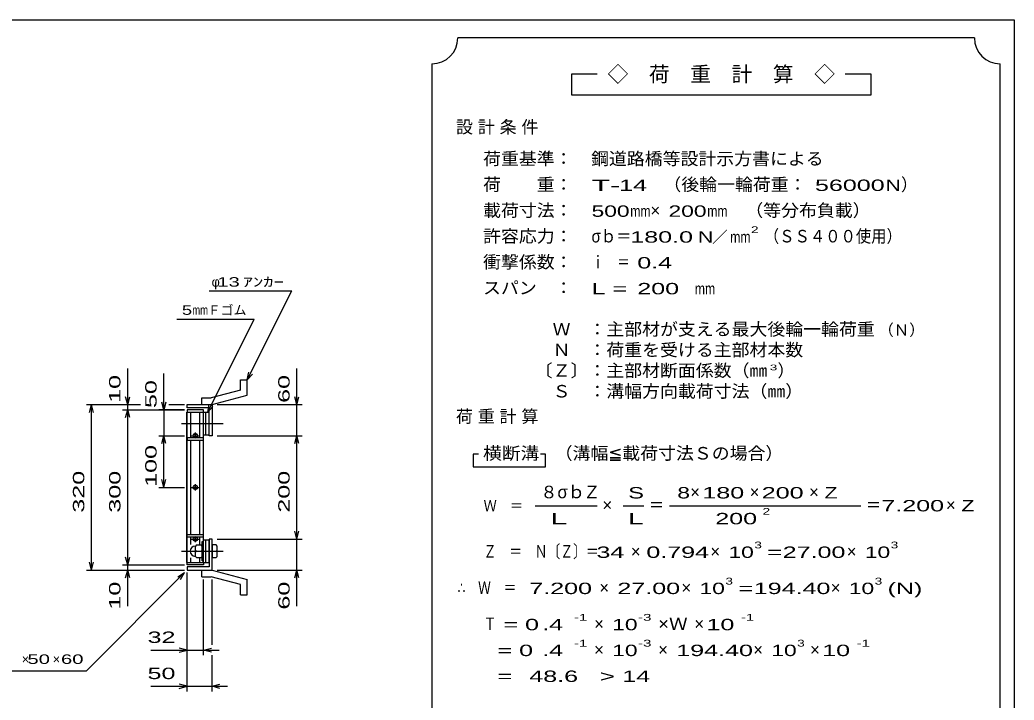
# Model space of a CAD drawing. Units: millimetres, scale not verified. Extents: x -1820 to 1731, y -1282 to 1054.
# Drawn here: x -194 to 1731, y -263 to 1054 of the extents above; entities that cross this region are included whole.
import ezdxf
from ezdxf.enums import TextEntityAlignment as Align

# ---------------------------------------------------------------- set-up
doc = ezdxf.new("R2010")
doc.units = ezdxf.units.MM
doc.header["$LTSCALE"] = 10
doc.linetypes.add('CHAIN', pattern=[18.5, 12, -1.5, 3.5, -1.5])
for name, color, linetype, lineweight in [('0_2', 150, 'Continuous', 25), ('16', 3, 'Continuous', 25), ('19', 6, 'Continuous', 25), ('22', 4, 'Continuous', 25), ('24', 2, 'Continuous', 25)]:
    doc.layers.add(name, color=color, linetype=linetype, lineweight=lineweight)
doc.styles.add('ベクトル', font='')
doc.styles.get('ベクトル').set_extended_font_data('ベクトル')

msp = doc.modelspace()

# ---------------------------------------------------------------- linework, layer by layer
at = {"layer": '0_2'}
for p, q in [((-1729, 1053.5), (1731, 1053.5)), ((1731, 1053.5), (1731, -1146.5))]:
    msp.add_line(p, q, dxfattribs=at)
at = {"layer": '16'}
for p, q in [((129.3, 3.5), (129.3, 294.5)), ((129.3, 294.5), (130, 294.5)), ((162, 299), (130, 299)), ((130, 299), (130, 294.5)), ((130, 294.5), (162, 294.5)), ((130, 3.5), (130, 294.5)), ((130, 294.5), (162, 294.5)), ((137.5, 244.5), (137.5, 294.5)), ((154.5, 244.5), (154.5, 294.5)), ((162, 294.5), (162, 299)), ((162, 3.5), (162, 294.5)), ((162, 294.5), (166.5, 294.5)), ((166.5, 250.5), (166.5, 294.5)), ((166.5, 294.5), (172.5, 294.5)), ((172.5, 250.5), (172.5, 294.5)), ((144, 252), (148, 252)), ((146, 244.5), (146, 255)), ((162, 250.5), (166.5, 250.5)), ((166.5, 250.5), (172.5, 250.5)), ((130, 244.5), (130, 240)), ((162, 244.5), (130, 244.5)), ((130, 240), (162, 240)), ((137.5, 58), (137.5, 240)), ((138, 249), (154, 249)), ((144, 246), (148, 246)), ((154.5, 58), (154.5, 240)), ((162, 240), (162, 244.5)), ((146, 143), (146, 155)), ((138, 149), (154, 149)), ((144, 152), (148, 152)), ((144, 146), (148, 146)), ((130, 53.5), (130, 58)), ((130, 58), (162, 58)), ((162, 53.5), (162, 58)), ((130, 53.5), (162, 53.5)), ((137.5, 38.5), (137.5, 53.5)), ((138, 49), (154, 49)), ((144, 52), (148, 52)), ((144, 46), (148, 46)), ((146, 43), (146, 53.5)), ((154.5, 38.5), (154.5, 53.5)), ((159, 7), (159, 44)), ((159, 44), (162, 44)), ((162, 47.5), (166.5, 47.5)), ((162, 7), (162, 44)), ((166.5, 3.5), (166.5, 47.5)), ((166.5, 47.5), (172.5, 47.5)), ((172.5, 3.5), (172.5, 47.5)), ((148, 37.5), (146, 35.5)), ((146, 15.5), (146, 35.5)), ((148, 25.5), (146, 27.5)), ((148, 25.5), (146, 23.5)), ((148, 37.5), (157, 37.5)), ((148, 25.5), (157, 25.5)), ((159, 35.5), (157, 37.5)), ((157, 25.5), (159, 27.5)), ((159, 23.5), (157, 25.5)), ((129.3, 3.5), (130, 3.5)), ((130, 3.5), (162, 3.5)), ((130, -1), (130, 3.5)), ((130, 3.5), (162, 3.5)), ((137.5, 3.5), (137.5, 12.5)), ((146, 15.5), (148, 13.5)), ((148, 13.5), (157, 13.5)), ((154.5, 3.5), (154.5, 12.5)), ((157, 13.5), (159, 15.5)), ((159, 7), (162, 7)), ((162, 3.5), (162, -1)), ((162, 3.5), (166.5, 3.5)), ((166.5, 3.5), (172.5, 3.5)), ((162, -1), (130, -1))]:
    msp.add_line(p, q, dxfattribs=at)
at = {"layer": '16', "linetype": 'CHAIN'}
for p, q in [((119, 272.5), (200, 272.5)), ((119, 25.5), (200, 25.5))]:
    msp.add_line(p, q, dxfattribs=at)
at = {"layer": '16'}
for centre, radius, start, end in [((144, 249), 3, 90, 270), ((146, 249), 4, 46.6, 133.4), ((148, 249), 3, 270, 90), ((146, 249), 4, 226.6, 313.4), ((144, 149), 3, 90, 270), ((146, 149), 4, 46.6, 133.4), ((146, 149), 4, 226.6, 313.4), ((148, 149), 3, 270, 90), ((144, 49), 3, 90, 270), ((146, 49), 4, 46.6, 133.4), ((146, 49), 4, 226.6, 313.4), ((148, 49), 3, 270, 90), ((146, 25.5), 10, 90, 270)]:
    msp.add_arc(centre, radius, start, end, dxfattribs=at)
at = {"layer": '19'}
for p, q in [((233.1, 357.1), (246.1, 357.1)), ((233.1, 337.1), (233.1, 357.1)), ((246.1, 327.1), (246.1, 357.1)), ((233.1, 337.1), (176.8, 322)), ((130, 303), (130, 309)), ((130, 309), (178.5, 309)), ((158.5, 322), (176.8, 322)), ((158.5, 309), (158.5, 322)), ((158.5, 309), (178.5, 309)), ((178.5, 309), (246.1, 327.1)), ((178.5, 309), (178.5, 249)), ((172.5, 303), (130, 303)), ((172.5, 249), (172.5, 303)), ((178.5, 249), (172.5, 249)), ((178.5, 49), (172.5, 49)), ((172.5, 49), (172.5, -5)), ((178.5, -11), (178.5, 49)), ((186.5, 37.5), (178.5, 37.5)), ((178.5, 37.5), (178.5, 13.5)), ((178.5, 25.5), (186.5, 25.5)), ((188.5, 35.5), (186.5, 37.5)), ((188.5, 27.5), (186.5, 25.5)), ((186.5, 25.5), (188.5, 23.5)), ((188.5, 15.5), (188.5, 35.5)), ((178.5, 13.5), (186.5, 13.5)), ((186.5, 13.5), (188.5, 15.5)), ((130, -5), (130, -11)), ((172.5, -5), (130, -5)), ((130, -11), (178.5, -11)), ((158.5, -11), (178.5, -11)), ((158.5, -24), (158.5, -11)), ((178.5, -11), (246.1, -29.1)), ((158.5, -24), (176.8, -24)), ((233.1, -39.1), (176.8, -24)), ((246.1, -59.1), (246.1, -29.1)), ((233.1, -59.1), (233.1, -39.1)), ((233.1, -59.1), (246.1, -59.1))]:
    msp.add_line(p, q, dxfattribs=at)
at = {"layer": '22'}
for p, q in [((172.5, 529), (332.5, 529)), ((246.5, 357), (332.5, 529)), ((110, 474.5), (260, 474.5)), ((170, 294.5), (260, 474.5)), ((15, 309), (15, 379)), ((85, 299), (85, 369)), ((246.5, 357), (249.5, 371.6)), ((246.5, 357), (256.5, 368)), ((342.5, 309), (342.5, 379)), ((-65, 309), (40, 309)), ((-59, 294), (-55, 309)), ((-51, 294), (-55, 309)), ((-55, -11), (-55, 309)), ((5, 309), (40, 309)), ((15, 309), (11, 324)), ((15, 309), (19, 324)), ((15, 299), (15, 309)), ((85, 299), (81, 314)), ((89, 314), (85, 299)), ((95, 309), (125, 309)), ((95, 309), (125, 309)), ((170, 294.5), (173, 309.1)), ((188.5, 309), (352.5, 309)), ((342.5, 309), (338.5, 324)), ((342.5, 309), (346.5, 324)), ((342.5, 249), (342.5, 309)), ((5, 299), (125, 299)), ((11, 284), (15, 299)), ((19, 284), (15, 299)), ((15, -1), (15, 299)), ((125, 299), (75, 299)), ((85, 299), (85, 249)), ((170, 294.5), (180, 305.5)), ((75, 249), (125, 249)), ((81, 234), (85, 249)), ((89, 234), (85, 249)), ((85, 149), (85, 249)), ((188.5, 249), (352.5, 249)), ((338.5, 234), (342.5, 249)), ((346.5, 234), (342.5, 249)), ((342.5, 49), (342.5, 249)), ((85, 149), (81, 164)), ((85, 149), (89, 164)), ((75, 149), (125, 149)), ((342.5, 49), (338.5, 64)), ((342.5, 49), (346.5, 64)), ((188.5, 49), (352.5, 49)), ((342.5, -11), (342.5, 49)), ((-55, -11), (-59, 4)), ((-55, -11), (-51, 4)), ((15, -1), (11, 14)), ((15, -1), (19, 14)), ((-65, -11), (125, -11)), ((-65, -206), (125, -16)), ((5, -1), (125, -1)), ((5, -11), (125, -11)), ((11, -26), (15, -11)), ((15, -11), (15, -1)), ((19, -26), (15, -11)), ((15, -81), (15, -11)), ((112, -24), (125, -16)), ((117, -29), (125, -16)), ((130, -176), (130, -16)), ((130, -246), (130, -16)), ((188.5, -11), (352.5, -11)), ((338.5, -26), (342.5, -11)), ((346.5, -26), (342.5, -11)), ((342.5, -81), (342.5, -11)), ((162, -176), (162, -29)), ((178.5, -156), (178.5, -29)), ((60, -166), (130, -166)), ((130, -166), (115, -162)), ((115, -170), (130, -166)), ((130, -166), (162, -166)), ((162, -166), (177, -162)), ((177, -170), (162, -166)), ((162, -166), (192, -166)), ((178.5, -246), (178.5, -176)), ((-265, -206), (-65, -206)), ((60, -236), (130, -236)), ((130, -236), (115, -232)), ((115, -240), (130, -236)), ((130, -236), (178.5, -236)), ((178.5, -236), (193.5, -232)), ((193.5, -240), (178.5, -236)), ((178.5, -236), (208.5, -236))]:
    msp.add_line(p, q, dxfattribs=at)
at = {"layer": '24', "color": 4}
for p, q in [((1654, 1018.5), (654, 1018.5)), ((604, 968.5), (604, -581.5)), ((1704, -581.5), (1704, 968.5)), ((924, 948.5), (874, 948.5)), ((874, 948.5), (874, 908.5)), ((1454, 948.5), (1404, 948.5)), ((1454, 908.5), (1454, 948.5)), ((874, 908.5), (1454, 908.5)), ((694, 213.5), (684, 213.5)), ((684, 213.5), (684, 188.5)), ((824, 213.5), (814, 213.5)), ((824, 188.5), (824, 213.5)), ((684, 188.5), (824, 188.5)), ((804, 113.5), (924, 113.5)), ((974, 113.5), (1014, 113.5)), ((1064, 113.5), (1434, 113.5))]:
    msp.add_line(p, q, dxfattribs=at)
for centre, start, end in [((604, 1018.5), 270, 0), ((1704, 1018.5), 180, 270)]:
    msp.add_arc(centre, 50, start, end, dxfattribs=at)

# ---------------------------------------------------------------- texts
at = {"layer": '22', "color": 2, "style": 'ベクトル'}
for s, height, p in [('φ', 18.3, (177.5, 546.5)), ('Ｆゴム', 18.33, (170, 492)), ('×', 18.3, (-190, -183.5)), ('×', 18.3, (-130, -183.5))]:
    msp.add_text(s, height=height, dxfattribs=at).set_placement(p, align=Align.MIDDLE_LEFT)
for s, height, width, p in [(' 13 ', 18.33, 1.6, (177.5, 546.5)), ('ｱﾝｶｰ', 18.33, 1.6, (237.5, 546.5)), ('5', 18.3, 1.45, (120, 492)), ('mm', 18.33, 0.75, (140, 492)), (' 32 ', 21.99, 1.65, (40, -141)), (' 50 ', 18.33, 1.6, (-190, -183.5)), (' 60 ', 18.33, 1.6, (-125, -183.5)), (' 50 ', 21.99, 1.65, (40, -211))]:
    msp.add_text(s, height=height, dxfattribs=dict(at, width=width)).set_placement(p, align=Align.MIDDLE_LEFT)
at = {"layer": '22', "color": 2, "style": 'ベクトル', "width": 1.65}
for s, p in [(' 10 ', (-10, 299)), (' 50 ', (60, 289)), (' 60 ', (317.5, 299)), (' 100 ', (60, 136.5)), (' 320 ', (-80, 86.5)), (' 300 ', (-10, 86.5)), (' 200 ', (317.5, 86.5)), (' 10 ', (-10, -101)), (' 60 ', (317.5, -101))]:
    msp.add_text(s, height=21.99, rotation=90, dxfattribs=at).set_placement(p, align=Align.MIDDLE_LEFT)
at = {"layer": '24', "style": 'ベクトル'}
for s, height, p in [('◇\u3000荷\u3000重\u3000計\u3000算\u3000◇', 29.33, (944, 948.5)), ('）', 24.2, (1512, 735)), ('×', 24.2, (1027, 685)), ('／', 22, (1146.5, 633.5)), ('（Ｎ）', 21.99, (1468, 453.5)), ('）', 24.2, (1273, 375)), ('σｂ', 24.19, (847, 140)), ('８', 24.2, (814, 140)), ('Ｚ', 24.2, (897, 140)), ('×', 24.2, (1104, 140)), ('×', 24.2, (1219, 140)), ('×', 24.2, (1334, 140)), ('×', 24.2, (934, 115)), ('×', 24.2, (1599, 115)), ('×', 24.2, (989, 25)), ('×', 24.2, (1143, 25)), ('×', 24.2, (1407, 25)), ('×', 24.2, (928, -45)), ('×', 24.2, (1087, -45)), ('×', 24.2, (1376, -45)), ('×', 24.2, (918, -115)), ('×', 24.2, (1112, -115)), ('×', 24.2, (918, -165)), ('×', 24.2, (1042, -165)), ('×', 24.2, (1226, -165)), ('×', 24.2, (1336, -165))]:
    msp.add_text(s, height=height, dxfattribs=at).set_placement(p, align=Align.MIDDLE_LEFT)
for s, height, width, p in [('荷重基準：\u3000', 24.19, 1.05, (703, 785)), ('鋼道路橋等設計示方書による', 24.19, 1.05, (912, 785)), ('荷\u3000\u3000重：\u3000', 24.19, 1.05, (703, 735)), ('（後輪一輪荷重：', 24.19, 1.05, (1052, 735)), ('T-', 21.99, 2, (913, 733.5)), (' 14 ', 21.99, 1.65, (953, 733.5)), (' 56000', 21.99, 1.65, (1332, 733.5)), ('N', 22, 1.4, (1482, 733.5)), ('載荷寸法：\u3000', 24.19, 1.05, (703, 685)), ('500', 21.99, 1.5, (913, 683.5)), ('200', 21.99, 1.5, (1062, 683.5)), ('\u3000（等分布負載）', 24.19, 1.05, (1176, 685)), ('mm', 21.99, 0.8, (988, 683.5)), ('mm', 21.99, 0.8, (1137, 683.5)), ('許容応力：\u3000', 24.19, 1.05, (703, 635)), ('σｂ＝', 24.19, 0.9, (913, 635)), ('180.0', 21.99, 1.65, (988, 633.5)), ('N', 22, 1.4, (1119, 633.5)), ('mm', 21.99, 0.8, (1181.5, 633.5)), ('2', 13.2, 1.5, (1221.5, 647.5)), ('（ＳＳ４００使用）', 24.19, 0.9, (1246.5, 635)), ('衝撃係数：\u3000', 24.19, 1.05, (703, 585)), ('ｉ\u3000＝', 24.19, 0.75, (913, 585)), (' 0.4', 21.99, 1.65, (988, 583.5)), ('スパン\u3000：\u3000', 24.19, 1.05, (703, 535)), ('L =', 21.99, 1.65, (913, 533.5)), (' 200 ', 21.99, 1.65, (988, 533.5)), ('mm', 21.99, 0.8, (1113, 533.5)), ('\u3000Ｗ\u3000：主部材が支える最大後輪一輪荷重', 24.19, 1.05, (803, 455)), ('\u3000Ｎ\u3000：荷重を受ける主部材本数', 24.19, 1.05, (803, 415)), ('〔Ｚ〕：主部材断面係数（㎜', 24.19, 1.05, (803, 375)), ('3', 11, 1.8, (1258, 381)), ('\u3000Ｓ\u3000：溝幅方向載荷寸法（㎜）', 24.19, 1.05, (803, 335)), ('\u3000（溝幅≦載荷寸法Ｓの場合）', 24.19, 1.05, (807, 215)), ('横断溝', 24.19, 1.1, (703, 215)), ('S', 22, 1.55, (984, 138.5)), ('8', 22, 1.5, (1079, 138.5)), (' 180 ', 21.99, 1.65, (1114, 138.5)), (' 200 ', 21.99, 1.65, (1229, 138.5)), ('Z', 22, 1.4, (1364, 138.5)), ('Ｗ\u3000＝', 21.99, 0.85, (704, 113.5)), ('＝', 24.2, 0.9, (1024, 115)), ('＝', 24.2, 0.9, (1444, 115)), ('7.200', 21.99, 1.65, (1474, 113.5)), ('Z', 22, 1.4, (1629, 113.5)), ('L', 22, 1.8, (984, 88.5)), (' 200 ', 21.99, 1.65, (1139, 88.5)), ('2', 13.2, 1.5, (1244, 102.5)), ('Ｚ\u3000＝\u3000Ｎ〔Ｚ〕＝', 24.19, 0.75, (704, 25)), ('3', 13.2, 1.5, (1228, 37.5)), ('3', 13.2, 1.5, (1492, 37.5)), (' 34 ', 21.99, 1.65, (909, 23.5)), ('0.794', 21.99, 1.65, (1019, 23.5)), ('10', 21.99, 1.5, (1178, 23.5)), ('=', 22, 1.7, (1253, 23.5)), ('27.00', 21.99, 1.65, (1283, 23.5)), ('10', 21.99, 1.5, (1442, 23.5)), ('∴\u3000Ｗ\u3000＝', 24.19, 0.75, (654, -45)), (' 7.200', 21.99, 1.65, (779, -46.5)), ('27.00', 21.99, 1.65, (963, -46.5)), ('10', 21.99, 1.5, (1122, -46.5)), ('3', 13.2, 1.5, (1172, -32.5)), ('194.40', 21.99, 1.65, (1227, -46.5)), ('10', 21.99, 1.5, (1411, -46.5)), ('3', 13.2, 1.5, (1461, -32.5)), ('(N)', 21.99, 1.65, (1486, -46.5)), ('=', 22, 1.7, (1197, -46.5)), ('-1', 13.2, 1.65, (879, -102.5)), ('-3', 13.2, 1.65, (1003, -102.5)), ('-1', 13.2, 1.65, (1202, -102.5)), ('Ｔ', 24.2, 0.75, (704, -115)), (' = 0', 21.99, 1.65, (729, -116.5)), (' .4 ', 21.99, 1.65, (804, -116.5)), ('10', 21.99, 1.5, (953, -116.5)), ('×Ｗ', 24.19, 1.1, (1042, -115)), (' 10 ', 21.99, 1.65, (1122, -116.5)), ('-1', 13.2, 1.65, (879, -152.5)), ('-3', 13.2, 1.65, (1003, -152.5)), ('3', 13.2, 1.5, (1311, -152.5)), ('-1', 13.2, 1.65, (1426, -152.5)), ('  = 0', 21.99, 1.65, (704, -166.5)), (' .4 ', 21.99, 1.65, (804, -166.5)), ('10', 21.99, 1.5, (953, -166.5)), ('194.40', 21.99, 1.65, (1077, -166.5)), ('10', 21.99, 1.5, (1261, -166.5)), (' 10 ', 21.99, 1.65, (1346, -166.5)), (' 48.6', 21.99, 1.65, (779, -216.5)), ('>', 22, 1.7, (929, -216.5)), (' 14 ', 21.99, 1.65, (959, -216.5)), ('  =', 21.99, 1.65, (704, -216.5))]:
    msp.add_text(s, height=height, dxfattribs=dict(at, width=width)).set_placement(p, align=Align.MIDDLE_LEFT)
at = {"layer": '24', "attachment_point": 4, "style": 'ベクトル'}
for s, insert, char_height in [('\\T1.28;設計条件', (650.5, 845), 24.19), ('\\T1.28;荷重計算', (650.5, 285), 24.19), ('\\T1.5;\\W2;\\~L\\~', (809, 88.5), 21.99)]:
    msp.add_mtext(s, dxfattribs=dict(at, insert=insert, char_height=char_height))

doc.saveas('drawing.dxf')
